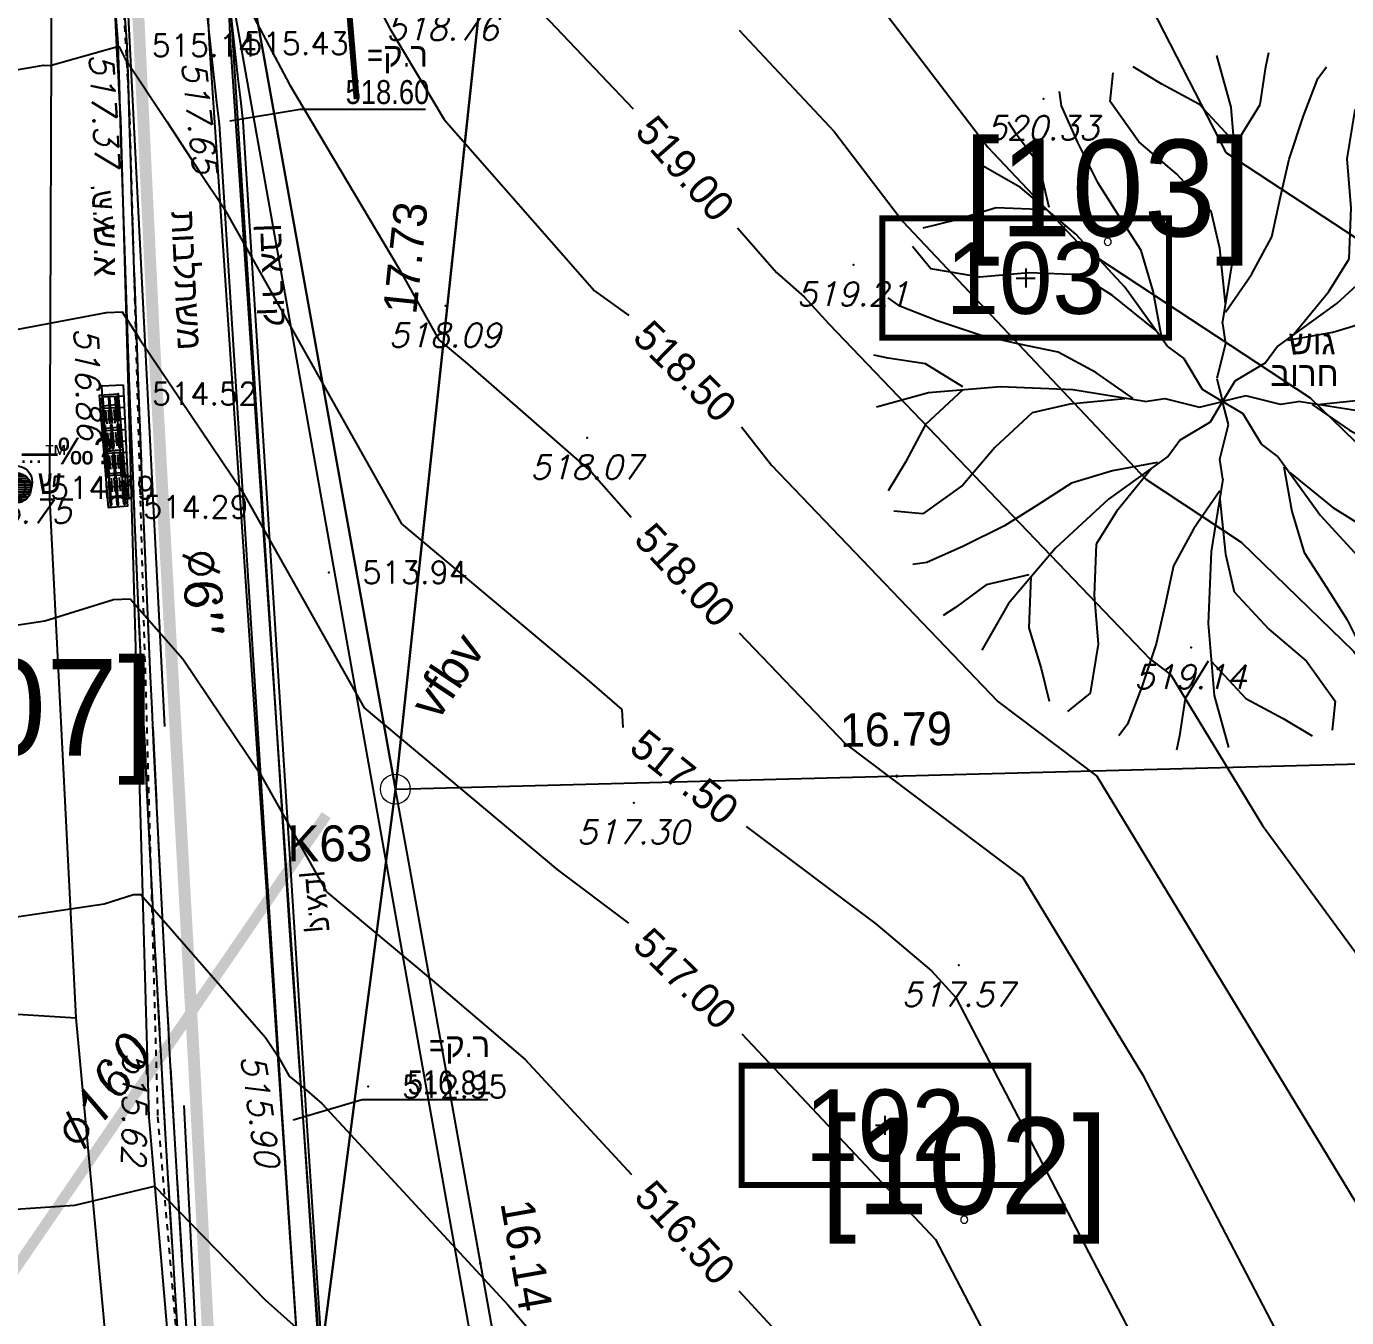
# Model space of a CAD drawing. Header units: metres. Extents: x 222509 to 223547, y 765290 to 766147.
# Drawn here: x 223034.97 to 223057.07, y 765871.28 to 765892.9 of the extents above; entities that cross this region are included whole.
import ezdxf
from ezdxf.enums import TextEntityAlignment as Align

# ---------------------------------------------------------------- set-up
doc = ezdxf.new("R2010")
doc.units = ezdxf.units.M
doc.linetypes.add('DASHED', pattern=[19.05, 12.7, -6.35])
doc.linetypes.add('DASHED2', pattern=[0.375, 0.25, -0.125])
for name, color, linetype in [('38', 8, 'Continuous'), ('42', 8, 'Continuous'), ('55', 8, 'Continuous'), ('A-S', 252, 'Continuous'), ('AS', 8, 'Continuous'), ('B65-BIOV', 8, 'Continuous'), ('biuv metuhnan 160', 240, 'Continuous'), ('Biuv-Metuhnan', 240, 'Continuous'), ('K', 8, 'Continuous'), ('K-RITSOF', 8, 'Continuous'), ('KER', 8, 'Continuous'), ('KOLTAN', 8, 'Continuous'), ('M2602', 8, 'Continuous'), ('M4902', 8, 'Continuous'), ('M4903', 8, 'Continuous'), ('maim metuhnan', 150, 'Continuous'), ('maim metuhnan 6', 150, 'Continuous'), ('Maim-Kayam-Betol', 140, 'reka-biyuv$0$Reka_new$0$X_LINE-DASH2'), ('pcell', 160, 'Continuous'), ('PNT', 8, 'Continuous'), ('PNT2510', 8, 'Continuous'), ('PNTELEV', 5, 'Continuous'), ('PNTELEV2510', 7, 'Continuous'), ('R-K', 8, 'Continuous'), ('R-K GOVA', 8, 'Continuous'), ('scellno', 160, 'Continuous'), ('Sewage-man-names', 240, 'Continuous'), ('SHOHA', 7, 'Continuous'), ('T', 8, 'Continuous'), ('Tcontours0', 250, 'Continuous'), ('Tcontours1', 250, 'Continuous'), ('Tcontours2', 250, 'DASHED'), ('TREE', 8, 'DASHED')]:
    doc.layers.add(name, color=color, linetype=linetype)
for name, color, linetype, lineweight in [('C1602_1', 6, 'Continuous', 13), ('C1603_1', 210, 'Continuous', 13), ('C1609_1', 210, 'Continuous', 13), ('C1611_1', 210, 'Continuous', 13), ('M2404', 8, 'DASHED', 25), ('M2605', 8, 'Continuous', 25)]:
    doc.layers.add(name, color=color, linetype=linetype, lineweight=lineweight)
doc.styles.add('CIVILCADMAIN', font='d2w.shx')
doc.styles.add('GLONASS', font='techno_n.shx', dxfattribs={"width": 0.86})
doc.styles.add('HANIT_TEXT', font='hebtxt')
doc.styles.add('HEBTXT', font='HEBTXT.SHX', dxfattribs={"width": 0.86})
doc.styles.add('ITALIC', font='italic')
doc.styles.add('PTXT', font='txt.shx')
doc.styles.add('reka-biyuv$0$Reka_new$0$STANDARD', font='HEB')
doc.styles.add('S_COMPLEX', font='complex')
doc.styles.add('style10', font='miryl')
doc.styles.add('TAZAR_HEBTXT', font='HEBTXT.SHX')
doc.styles.add('TECHN_MT', font='techn_mt.shx')
doc.linetypes.add('reka-biyuv$0$Reka_new$0$X_LINE-DASH2', pattern='A,0.5,-0.25,0.5,-0.0002,["X",reka-biyuv$0$Reka_new$0$STANDARD,S=0.3,R=0,X=0,Y=-0.14],-0.2', length=1.4502)

# ---------------------------------------------------------------- blocks, each defined once
blk = doc.blocks.new('G$CDE37A9AE')
at = {"layer": 'biuv metuhnan 160', "const_width": 0.18}
blk.add_lwpolyline([(223032.453, 765868.688), (223039.993, 765879.695)], dxfattribs=at)
at = {"layer": 'Biuv-Metuhnan', "style": 'style10'}
blk.add_text('vfbv', height=0.6, rotation=56.1994, dxfattribs=at).set_placement((223041.855, 765881.253))
at = {"layer": 'Sewage-man-names', "style": 'ITALIC'}
blk.add_text('%%C160', height=0.6, rotation=55.2428, dxfattribs=at).set_placement((223035.913, 765874.035))
blk = doc.blocks.new('G$C48AC2FB6')
at = {"layer": 'maim metuhnan 6', "const_width": 0.2}
blk.add_lwpolyline([(223107.196, 765888), (223096.208, 765896.583), (223080.56, 765908.85), (223069.236, 765917.36), (223066.562, 765918.83), (223059.41, 765921.844), (223056.783, 765922.524), (223052.812, 765922.249), (223048.694, 765921.03), (223044.594, 765919.895), (223041.798, 765917.978), (223039.578, 765915.186), (223038.278, 765911.762), (223037.454, 765908.296), (223036.758, 765902.715), (223036.613, 765897.912), (223037.108, 765887.655), (223037.793, 765875.296), (223038.311, 765865.259)], dxfattribs=at)
at = {"layer": 'Maim-Kayam-Betol'}
for points in [[(223036.457, 765869.228), (223035.807, 765876.297), (223035.367, 765884.988), (223035.406, 765895.476), (223035.571, 765900.656), (223037.487, 765921.492), (223043.759, 765930.338), (223044.785, 765938.714), (223059.31, 765934.095), (223095.418, 765900.104), (223130.63, 765871.619)], [(223029.291, 765874.581), (223029.649, 765876.687), (223035.807, 765876.297)]]:
    blk.add_lwpolyline(points, dxfattribs=at)
at = {"layer": 'maim metuhnan', "style": 'S_COMPLEX'}
blk.add_text('%%C6"', height=0.6, rotation=274, dxfattribs=at).set_placement((223037.583, 765884.138, -538.75))
blk = doc.blocks.new('SRVPNO9')
at = {"layer": 'PNTELEV2510', "style": 'PTXT', "oblique": 15}
blk.add_attdef('ELEV2', text='', height=1, dxfattribs=at).set_placement((-0.035, -1.723), align=Align.CENTER)
blk = doc.blocks.new('BRANCHZ', base_point=(0.5, 0.5))
for p, q in [((0.8758, 0.6211), (0.9341, 0.6629)), ((0.9341, 0.6629), (0.9759, 0.6586)), ((0.8297, 0.5667), (0.8758, 0.6211)), ((0.9591, 0.5878), (0.9842, 0.6293)), ((0.9298, 0.5334), (0.9591, 0.5878)), ((0.7756, 0.5166), (0.8297, 0.5667)), ((0.7213, 0.5041), (0.7756, 0.5166)), ((0.8758, 0.4833), (0.9298, 0.5334)), ((0.5334, 0.5083), (0.5, 0.5)), ((0.5835, 0.4958), (0.5335, 0.5083)), ((0.6126, 0.5001), (0.5835, 0.4958)), ((0.6126, 0.5001), (0.717, 0.4833)), ((0.6416, 0.496), (0.7213, 0.5041)), ((0.9258, 0.4876), (1.001, 0.5083)), ((0.6294, 0.4958), (0.6837, 0.4582)), ((0.717, 0.4833), (0.8214, 0.479)), ((0.8214, 0.479), (0.9258, 0.4876)), ((0.8758, 0.479), (0.9298, 0.4457)), ((0.6837, 0.4582), (0.7381, 0.4289)), ((0.9298, 0.4457), (0.9842, 0.4375)), ((0.7381, 0.4289), (0.7964, 0.4164)), ((0.9842, 0.4375), (1.005, 0.4332)), ((0.7964, 0.4164), (0.8507, 0.4039)), ((0.8507, 0.4039), (0.9133, 0.3831)), ((0.9133, 0.3831), (0.9674, 0.3623)), ((0.9674, 0.3623), (0.9842, 0.3498))]:
    blk.add_line(p, q)
blk = doc.blocks.new('tree')
at = {"layer": 'TREE', "xscale": 2.483712, "yscale": 2.483712, "zscale": 2.483712}
for rotation in [90, 135, 45, 180, 315, 225, 270]:
    blk.add_blockref('BRANCHZ', (0, 0), dxfattribs=dict(at, rotation=rotation))
blk.add_blockref('BRANCHZ', (0, 0), dxfattribs=at)
blk = doc.blocks.new('C1611', base_point=(0, 0, -9000))
at = {"color": 6, "linetype": 'Continuous'}
blk.add_circle((0, 0), 0.5, dxfattribs=at)
at = {"color": 6, "style": 'TAZAR_HEBTXT'}
for tag, p, p2 in [('POINT_NAME', (-14.8, 1.54), (14.8, 1.54)), ('MARK_DESC', (2.2, -0.6), (31.8, -0.6))]:
    blk.add_attdef(tag, text='', height=1.2, dxfattribs=at).set_placement(p, p2, align=Align.FIT)
at = {"color": 6, "style": 'TAZAR_HEBTXT', "flags": 1}
for tag, p, p2 in [('MARK', (-12.333, -2.5), (12.333, -2.5)), ('CLASS', (-12.333, -4), (12.333, -4)), ('SOURCE', (-12.333, -5.5), (12.333, -5.5)), ('TOPO', (-12.333, -7), (12.333, -7))]:
    blk.add_attdef(tag, text='', height=1, dxfattribs=at).set_placement(p, p2, align=Align.FIT)
for tag, p, p2 in [('HEIGHT', (-12.333, -8.5), (12.333, -8.5)), ('COMMENT', (-12.333, -10), (12.333, -10))]:
    blk.add_attdef(tag, text='', height=1, rotation=360, dxfattribs=at).set_placement(p, p2, align=Align.FIT)
blk = doc.blocks.new('C1609')
at = {"color": 2}
for start, end in [(90, 270), (270, 90)]:
    blk.add_arc((0, 0), 0.04, start, end, dxfattribs=at)
at = {"color": 2, "style": 'TAZAR_HEBTXT'}
for tag, p, p2 in [('CROSS', (-172.667, 1.26), (172.667, 1.26)), ('CALC_LENGTH', (-17.267, 1.26), (17.267, 1.26)), ('LEGAL_LENGTH', (-17.267, 1.26), (17.267, 1.26)), ('RADIUS', (-17.267, 1.26), (17.267, 1.26))]:
    blk.add_attdef(tag, text='', height=1.4, dxfattribs=at).set_placement(p, p2, align=Align.FIT)
at = {"color": 2, "style": 'TAZAR_HEBTXT', "flags": 1}
for tag, p, p2 in [('LINE_NAME', (-12.333, -4.5), (12.333, -4.5)), ('TOPO', (-12.333, -6), (12.333, -6)), ('COMMENT', (-12.333, -7.5), (12.333, -7.5))]:
    blk.add_attdef(tag, text='', height=1, dxfattribs=at).set_placement(p, p2, align=Align.FIT)
blk = doc.blocks.new('C1603')
at = {"color": 255}
for start, end in [(90, 270), (270, 90)]:
    blk.add_arc((0, 0), 0.1, start, end, dxfattribs=at)
at = {"color": 4, "style": 'TAZAR_HEBTXT'}
for tag, height, p, p2 in [('CROSS', 4, (-148, -0.5), (148, -0.5)), ('PARCEL_NAME', 2.7, (-33.3, 0.15), (33.3, 0.15))]:
    blk.add_attdef(tag, text='', height=height, dxfattribs=at).set_placement(p, p2, align=Align.FIT)
at = {"color": 4, "style": 'TAZAR_HEBTXT', "flags": 1}
for tag, p, p2 in [('GUSH', (-12.333, -1.5), (12.333, -1.5)), ('PARCEL_STATUS', (-12.333, -3), (12.333, -3)), ('PARCEL_SOURCE', (-12.333, -4.5), (12.333, -4.5)), ('LEGAL_AREA', (-12.333, -6), (12.333, -6)), ('CALC_AREA', (-12.333, -7.5), (12.333, -7.5))]:
    blk.add_attdef(tag, text='', height=1, dxfattribs=at).set_placement(p, p2, align=Align.FIT)
for tag, p, p2 in [('PARCEL_PREVIOUS', (-12.333, -9), (12.333, -9)), ('GUSH_PREVIOUS', (-12.333, -10.5), (12.333, -10.5)), ('TABA_PLAN', (-12.333, -12), (12.333, -12)), ('TABA_MIGRASH', (-12.333, -13.5), (12.333, -13.5)), ('TABA_YEUD', (-12.333, -15), (12.333, -15)), ('COMMENT', (-12.333, -16.5), (12.333, -16.5))]:
    blk.add_attdef(tag, text='', height=1, rotation=360, dxfattribs=at).set_placement(p, p2, align=Align.FIT)
blk = doc.blocks.new('G$CAC2BD834')
at = {"layer": '55'}
blk.add_lwpolyline([(223036.141, 765906.188), (223046.446, 765848.238)], dxfattribs=at)
blk.add_lwpolyline([(223036.141, 765906.188), (223046.446, 765848.238)], dxfattribs=at)
at = {"layer": 'AS'}
blk.add_lwpolyline([(223105.31, 765889.85), (223096.8, 765896.5), (223090.73, 765901.33), (223084.29, 765906.4), (223074.77, 765913.63), (223064.37, 765921.46), (223059.6, 765925.07, 0.064778), (223053.11, 765928.27), (223051.87, 765928.72, 0.086166), (223046.48, 765929.56, 0.160133), (223042.22, 765928.24), (223041.1, 765927.18, 0.109865), (223037.91, 765921.69), (223036.8, 765914.51, 0.035262), (223036.55, 765891.35), (223037.02, 765874.63), (223038.11, 765861.93), (223038.86, 765853.75)], format="xyb", dxfattribs=at)
at = {"layer": 'AS', "linetype": 'DASHED2', "ltscale": 0.3}
blk.add_lwpolyline([(223105.218, 765889.732), (223096.707, 765896.382), (223090.637, 765901.212), (223084.198, 765906.281), (223074.68, 765913.51), (223064.28, 765921.34), (223059.513, 765924.948, 0.06475), (223053.06, 765928.129), (223051.82, 765928.578, 0.086182), (223046.48, 765929.41, 0.159844), (223042.315, 765928.124), (223041.207, 765927.075, 0.109575), (223038.056, 765921.656), (223036.949, 765914.492, 0.035257), (223036.7, 765891.357), (223037.17, 765874.639), (223038.259, 765861.943), (223039.009, 765853.764)], format="xyb", dxfattribs=at)
at = {"layer": 'C1602_1'}
blk.add_lwpolyline([(223032.871, 765846.205, -0.028923), (223028.452, 765858.519), (223026.555, 765872.634), (223026.272, 765899.746, -0.121783), (223033.343, 765941.571), (223034.139, 765941.708), (223045.284, 765944.156), (223047.88, 765944.398), (223065.396, 765931.743), (223065.902, 765931.378), (223058.025, 765921.247, 0.53793), (223044.964, 765915.588), (223043.045, 765897.759), (223041.149, 765880.129), (223043.997, 765864.246), (223046.852, 765848.298)], format="xyb", dxfattribs=at)
for points in [[(223057.935, 765880.568), (223041.149, 765880.129), (223043.045, 765897.759), (223065.124, 765897.832), (223064.755, 765885.151)], [(223060.403, 765866.805), (223043.997, 765864.246), (223041.149, 765880.129), (223057.935, 765880.568)]]:
    blk.add_lwpolyline(points, close=True, dxfattribs=at)
at = {"layer": 'KER'}
for points in [[(223052.22, 765926.7, 0.064807), (223045.66, 765928.07, 0.135371), (223041.83, 765925.91, 0.143807), (223039.25, 765921.17), (223038.14, 765914.34, 0.058927), (223038.2, 765891.27), (223039.25, 765874.72), (223040.09, 765861.99), (223040.77, 765853.88)], [(223052.088, 765926.322, 0.064166), (223045.695, 765927.666, 0.133268), (223042.113, 765925.627, 0.1435), (223039.643, 765921.096), (223038.536, 765914.285, 0.058932), (223038.598, 765891.307), (223039.649, 765874.746), (223040.489, 765862.02), (223041.169, 765853.913)]]:
    blk.add_lwpolyline(points, format="xyb", dxfattribs=at)
at = {"layer": 'KOLTAN'}
for points in [[(223036.591, 765886.895), (223036.23, 765886.878)], [(223036.23, 765886.88), (223036.32, 765885)], [(223036.591, 765886.897), (223036.681, 765885.017)], [(223036.6, 765886.707), (223036.239, 765886.69)], [(223036.609, 765886.52), (223036.248, 765886.502)], [(223036.618, 765886.332), (223036.257, 765886.314)], [(223036.627, 765886.144), (223036.266, 765886.127)], [(223036.636, 765885.956), (223036.275, 765885.939)], [(223036.645, 765885.768), (223036.284, 765885.751)], [(223036.654, 765885.581), (223036.293, 765885.563)], [(223036.663, 765885.393), (223036.302, 765885.376)], [(223036.672, 765885.205), (223036.311, 765885.188)], [(223036.681, 765885.017), (223036.32, 765885)]]:
    blk.add_lwpolyline(points, dxfattribs=at)
at = {"layer": 'PNT2510'}
for p in [(223052, 765891.69, 520.33), (223036.55, 765891.35, 517.37), (223038.2, 765891.27, 517.65), (223048.82, 765888.91, 519.21), (223041.99, 765888.22, 518.09), (223036.23, 765886.88, 516.86), (223044.36, 765886.01, 518.07), (223054.47, 765882.5, 519.14), (223045.14, 765879.9, 517.3), (223050.58, 765877.18, 517.57), (223039.25, 765874.72, 515.9), (223037.02, 765874.63, 515.62)]:
    blk.add_point(p, dxfattribs=at)
at = {"layer": 'R-K GOVA'}
for points in [[(223038.38, 765891.32), (223039.554, 765891.516), (223041.656, 765891.516)], [(223039.44, 765874.59), (223040.594, 765874.933), (223042.695, 765874.933)]]:
    blk.add_lwpolyline(points, dxfattribs=at)
at = {"layer": 'SHOHA'}
blk.add_circle((223034.8, 765885.27, 514.41), 0.272, dxfattribs=at)
at = {"layer": 'Tcontours0', "elevation": 520}
blk.add_lwpolyline([(223046.751, 765900.808), (223047.886, 765895.046), (223047.933, 765894.995), (223051.069, 765890.878), (223052.675, 765889.176), (223056.464, 765886.683), (223059.444, 765883.791), (223060.235, 765883.01), (223061.028, 765882.824), (223069.192, 765877.531), (223073.377, 765874.874)], dxfattribs=at)
at = {"layer": 'Tcontours1'}
for points, elevation in [([(223030.796, 765906.05), (223036.43, 765906.608), (223036.715, 765905.846), (223037.529, 765903.876), (223037.698, 765903.316), (223038.09, 765903.06), (223042.85, 765894.789), (223043.082, 765893.68), (223045.128, 765891.519)], 519), ([(223030.995, 765895.6), (223036.413, 765897.148), (223036.929, 765896.148), (223038.001, 765894.534), (223039.375, 765891.927), (223041.202, 765888.857), (223041.877, 765887.655), (223042.359, 765887.251), (223044.43, 765885.437), (223045.096, 765884.684)], 518), ([(223030.248, 765886.964), (223036.314, 765888.11), (223036.575, 765888.12), (223036.865, 765887.672), (223038.587, 765885.119), (223040.625, 765881.49), (223043.863, 765878.777), (223045.054, 765877.884)], 517), ([(223030.028, 765877.28), (223036.274, 765878.209), (223036.768, 765878.362), (223036.888, 765878.367), (223038.975, 765875.97), (223039.189, 765875.652), (223039.373, 765875.325), (223039.665, 765875.081), (223039.922, 765874.862), (223043.038, 765871.487), (223045.148, 765869.033)], 516), ([(223046.876, 765889.527), (223047.53, 765888.781), (223047.991, 765888.374), (223048.41, 765887.914), (223053.778, 765882.309), (223054.131, 765882.043), (223055.665, 765879.518), (223058.848, 765875.184), (223062.247, 765872.686), (223063.497, 765873.065), (223066.645, 765871.024), (223067.949, 765870.195)], 519), ([(223046.906, 765882.749), (223048.685, 765880.889), (223051.652, 765878.652), (223053.657, 765875.352), (223056.089, 765870.681), (223057.806, 765868.835), (223059.251, 765867.778), (223060.374, 765867.51), (223065.273, 765867.651), (223065.29, 765867.518)], 518), ([(223046.949, 765876.031), (223050.189, 765872.589), (223052.55, 765868.055), (223053.909, 765866.594), (223056.66, 765866.682), (223058.704, 765866.696), (223064.875, 765866.873), (223064.925, 765866.476)], 517)]:
    blk.add_lwpolyline(points, dxfattribs=dict(at, elevation=elevation))
at = {"layer": 'Tcontours2'}
for points, elevation in [([(223032.582, 765900.66), (223036.307, 765901.724), (223037.231, 765899.936), (223037.723, 765899.194), (223041.059, 765892.864), (223041.965, 765891.34), (223044.481, 765888.473), (223045.057, 765888.058)], 518.5), ([(223034.512, 765892.122), (223035.258, 765892.251), (223035.373, 765892.245), (223036.519, 765892.572), (223036.628, 765892.36), (223037.325, 765891.311), (223037.889, 765890.441), (223038.286, 765889.852), (223041.251, 765884.573), (223044.357, 765881.971), (223044.94, 765881.46), (223044.958, 765881.162)], 517.5), ([(223033.23, 765882.644), (223035.284, 765882.949), (223036.434, 765883.305), (223036.713, 765883.318), (223037.59, 765882.31), (223038.888, 765880.385), (223039.999, 765878.408), (223041.764, 765876.929), (223043.323, 765875.603), (223045.101, 765873.677)], 516.5), ([(223029.39, 765872.747), (223035.786, 765873.161), (223037.12, 765873.483), (223038.97, 765871.58), (223039.488, 765871.113)], 515.5), ([(223047.288, 765906.798), (223047.27, 765906.802), (223047.966, 765905.853), (223050.182, 765904.327), (223049.5, 765902.804), (223052.755, 765896.329), (223053.101, 765895.217), (223053.322, 765894.163), (223055.049, 765890.792), (223057.62, 765889.101), (223058.372, 765888.37), (223061.731, 765885.053), (223065.101, 765884.263), (223070.465, 765880.785), (223076.09, 765877.213)], 520.5), ([(223046.906, 765892.839), (223048.493, 765891.14), (223049.642, 765889.632), (223053.71, 765885.317), (223055.309, 765884.266), (223057.191, 765882.439), (223059.395, 765879.438), (223060.785, 765878.416), (223061.297, 765878.571), (223067.918, 765874.278), (223070.663, 765872.535)], 519.5), ([(223046.945, 765886.198), (223047.446, 765885.552), (223051.232, 765881.599), (223052.892, 765880.348), (223057.212, 765873.236), (223057.859, 765871.995), (223058.315, 765871.504), (223062.104, 765868.732), (223065.051, 765868.027), (223065.472, 765868.039)], 518.5), ([(223047.024, 765879.503), (223049.193, 765877.876), (223050.123, 765877.085), (223050.533, 765876.641), (223054.32, 765869.368), (223056.498, 765867.025), (223057.262, 765867.05), (223057.829, 765867.054), (223065.074, 765867.262), (223065.108, 765866.997)], 517.5), ([(223046.898, 765871.73), (223049.845, 765868.538), (223050.781, 765866.742), (223051.319, 765866.163), (223056.058, 765866.314), (223059.579, 765866.338), (223064.677, 765866.485), (223064.743, 765865.955)], 516.5)]:
    blk.add_lwpolyline(points, dxfattribs=dict(at, elevation=elevation))
at = {"layer": 'C1603_1'}
ref = blk.add_blockref('C1603', (223053.074, 765889.295), dxfattribs=dict(at, xscale=0.6, yscale=0.6, zscale=0.6))
ref.add_attrib('PARCEL_NAME', '[103]', dxfattribs={"layer": '0', "height": 1.62, "rotation": 0, "style": 'TAZAR_HEBTXT'}).set_placement((223053.074, 765889.385), align=Align.CENTER)
ref = blk.add_blockref('C1603', (223034.699, 765880.6), dxfattribs=dict(at, xscale=0.6, yscale=0.6, zscale=0.6))
ref.add_attrib('PARCEL_NAME', '[707]', dxfattribs={"layer": '0', "height": 1.62, "rotation": 0, "style": 'TAZAR_HEBTXT'}).set_placement((223034.699, 765880.69), align=Align.CENTER)
ref = blk.add_blockref('C1603', (223050.673, 765872.919), dxfattribs=dict(at, xscale=0.6, yscale=0.6, zscale=0.6))
ref.add_attrib('PARCEL_NAME', '[102]', dxfattribs={"layer": '0', "height": 1.62, "rotation": 0, "style": 'TAZAR_HEBTXT'}).set_placement((223050.673, 765873.009), align=Align.CENTER)
at = {"layer": 'C1609_1'}
ref = blk.add_blockref('C1609', (223042.097, 765888.944), dxfattribs=dict(at, xscale=0.4, yscale=0.4, zscale=0.4, rotation=83.86666666666667))
ref.add_attrib('CALC_LENGTH', '17.73', dxfattribs={"layer": '0', "height": 0.56, "rotation": 84, "style": 'TAZAR_HEBTXT'}).set_placement((223041.596, 765888.997), align=Align.CENTER)
ref = blk.add_blockref('C1609', (223049.542, 765880.348), dxfattribs=dict(at, xscale=0.4, yscale=0.4, zscale=0.4, rotation=1.499999999999996))
ref.add_attrib('CALC_LENGTH', '16.79', dxfattribs={"layer": '0', "height": 0.56, "rotation": 1, "style": 'TAZAR_HEBTXT'}).set_placement((223049.533, 765880.852), align=Align.CENTER)
ref = blk.add_blockref('C1609', (223042.573, 765872.187), dxfattribs=dict(at, xscale=0.4, yscale=0.4, zscale=0.4, rotation=280.1666666666666))
ref.add_attrib('CALC_LENGTH', '16.14', dxfattribs={"layer": '0', "height": 0.56, "rotation": 280, "style": 'TAZAR_HEBTXT'}).set_placement((223043.069, 765872.275), align=Align.CENTER)
at = {"layer": 'C1611_1'}
ref = blk.add_blockref('C1611', (223041.149, 765880.129), dxfattribs=dict(at, xscale=0.5, yscale=0.5, zscale=0.5))
ref.add_attrib('POINT_NAME', 'K63', dxfattribs={"layer": '0', "height": 0.6, "rotation": 0, "style": 'TAZAR_HEBTXT'}).set_placement((223040.055, 765878.921), align=Align.CENTER)
at = {"layer": 'PNT2510'}
ref = blk.add_blockref('SRVPNO9', (223041.95, 765893.36, 518.76), dxfattribs=dict(at, xscale=0.4, yscale=0.4, zscale=0.4))
ref.add_attrib('ELEV2', '518.76', dxfattribs={"layer": 'PNTELEV2510', "height": 0.4, "style": 'PTXT', "oblique": 15}).set_placement((223041.936, 765892.671, 518.76), align=Align.CENTER)
ref = blk.add_blockref('SRVPNO9', (223036.55, 765891.35, 517.37), dxfattribs=dict(at, xscale=0.4, yscale=0.4, zscale=0.4))
ref.add_attrib('ELEV2', '517.37', dxfattribs={"layer": 'PNTELEV2510', "height": 0.4, "rotation": 273.3946, "style": 'PTXT', "oblique": 15}).set_placement((223036.077, 765891.493, 517.37), align=Align.CENTER)
ref = blk.add_blockref('SRVPNO9', (223038.2, 765891.27, 517.65), dxfattribs=dict(at, xscale=0.4, yscale=0.4, zscale=0.4))
ref.add_attrib('ELEV2', '517.65', dxfattribs={"layer": 'PNTELEV2510', "height": 0.4, "rotation": 276.1379, "style": 'PTXT', "oblique": 15}).set_placement((223037.67, 765891.358, 517.65), align=Align.CENTER)
ref = blk.add_blockref('SRVPNO9', (223052, 765891.69, 520.33), dxfattribs=dict(at, xscale=0.4, yscale=0.4, zscale=0.4))
ref.add_attrib('ELEV2', '520.33', dxfattribs={"layer": 'PNTELEV2510', "height": 0.4, "style": 'PTXT', "oblique": 15}).set_placement((223051.986, 765891.001, 520.33), align=Align.CENTER)
ref = blk.add_blockref('SRVPNO9', (223048.82, 765888.91, 519.21), dxfattribs=dict(at, xscale=0.4, yscale=0.4, zscale=0.4))
ref.add_attrib('ELEV2', '519.21', dxfattribs={"layer": 'PNTELEV2510', "height": 0.4, "style": 'PTXT', "oblique": 15}).set_placement((223048.806, 765888.221, 519.21), align=Align.CENTER)
ref = blk.add_blockref('SRVPNO9', (223041.99, 765888.22, 518.09), dxfattribs=dict(at, xscale=0.4, yscale=0.4, zscale=0.4))
ref.add_attrib('ELEV2', '518.09', dxfattribs={"layer": 'PNTELEV2510', "height": 0.4, "style": 'PTXT', "oblique": 15}).set_placement((223041.976, 765887.531, 518.09), align=Align.CENTER)
ref = blk.add_blockref('SRVPNO9', (223036.23, 765886.88, 516.86), dxfattribs=dict(at, xscale=0.4, yscale=0.4, zscale=0.4))
ref.add_attrib('ELEV2', '516.86', dxfattribs={"layer": 'PNTELEV2510', "height": 0.4, "rotation": 271.95, "style": 'PTXT', "oblique": 15}).set_placement((223035.802, 765886.91, 516.86), align=Align.CENTER)
ref = blk.add_blockref('SRVPNO9', (223044.36, 765886.01, 518.07), dxfattribs=dict(at, xscale=0.4, yscale=0.4, zscale=0.4))
ref.add_attrib('ELEV2', '518.07', dxfattribs={"layer": 'PNTELEV2510', "height": 0.4, "style": 'PTXT', "oblique": 15}).set_placement((223044.346, 765885.321, 518.07), align=Align.CENTER)
ref = blk.add_blockref('SRVPNO9', (223034.8, 765885.27, 516.75), dxfattribs=dict(at, xscale=0.4, yscale=0.4, zscale=0.4))
ref.add_attrib('ELEV2', '516.75', dxfattribs={"layer": 'PNTELEV2510', "height": 0.4, "style": 'PTXT', "oblique": 15}).set_placement((223034.786, 765884.581, 516.75), align=Align.CENTER)
ref = blk.add_blockref('SRVPNO9', (223054.47, 765882.5, 519.14), dxfattribs=dict(at, xscale=0.4, yscale=0.4, zscale=0.4))
ref.add_attrib('ELEV2', '519.14', dxfattribs={"layer": 'PNTELEV2510', "height": 0.4, "style": 'PTXT', "oblique": 15}).set_placement((223054.456, 765881.811, 519.14), align=Align.CENTER)
ref = blk.add_blockref('SRVPNO9', (223045.14, 765879.9, 517.3), dxfattribs=dict(at, xscale=0.4, yscale=0.4, zscale=0.4))
ref.add_attrib('ELEV2', '517.30', dxfattribs={"layer": 'PNTELEV2510', "height": 0.4, "style": 'PTXT', "oblique": 15}).set_placement((223045.126, 765879.211, 517.3), align=Align.CENTER)
ref = blk.add_blockref('SRVPNO9', (223050.58, 765877.18, 517.57), dxfattribs=dict(at, xscale=0.4, yscale=0.4, zscale=0.4))
ref.add_attrib('ELEV2', '517.57', dxfattribs={"layer": 'PNTELEV2510', "height": 0.4, "style": 'PTXT', "oblique": 15}).set_placement((223050.566, 765876.491, 517.57), align=Align.CENTER)
ref = blk.add_blockref('SRVPNO9', (223037.02, 765874.63, 515.62), dxfattribs=dict(at, xscale=0.4, yscale=0.4, zscale=0.4))
ref.add_attrib('ELEV2', '515.62', dxfattribs={"layer": 'PNTELEV2510', "height": 0.4, "rotation": 269.3932, "style": 'PTXT', "oblique": 15}).set_placement((223036.582, 765874.781, 515.62), align=Align.CENTER)
ref = blk.add_blockref('SRVPNO9', (223039.25, 765874.72, 515.9), dxfattribs=dict(at, xscale=0.4, yscale=0.4, zscale=0.4))
ref.add_attrib('ELEV2', '515.90', dxfattribs={"layer": 'PNTELEV2510', "height": 0.4, "rotation": 277.8432, "style": 'PTXT', "oblique": 15}).set_placement((223038.69, 765874.719, 515.9), align=Align.CENTER)
at = {"layer": 'TREE', "xscale": 4.657189775238043, "yscale": 4.657189775238043, "zscale": 4.657189775238043}
blk.add_blockref('tree', (223054.998, 765886.621), dxfattribs=at)
at = {"layer": 'AS', "style": 'TECHN_MT', "width": 1.00001}
blk.add_text('ש.א', height=0.4, rotation=270.3942, dxfattribs=at).set_placement((223036.109, 765888.708), align=Align.RIGHT)
at = {"layer": 'K-RITSOF', "style": 'TECHN_MT', "width": 1.00001}
blk.add_text('תובלתשמ', height=0.4, rotation=272.86, dxfattribs=at).set_placement((223037.512, 765887.469), align=Align.RIGHT)
at = {"layer": 'KER', "style": 'TECHN_MT', "width": 1.00001}
blk.add_text('ןבא ריק', height=0.4, rotation=272.178, dxfattribs=at).set_placement((223038.951, 765887.866), align=Align.RIGHT)
at = {"layer": 'R-K', "style": 'TECHN_MT', "width": 1.00001}
for p in [(223041.698, 765892.225, -332.58), (223042.737, 765875.642, -332.58)]:
    blk.add_text('=ק.ר', height=0.4, dxfattribs=at).set_placement(p, align=Align.RIGHT)
at = {"layer": 'R-K GOVA', "style": 'TECHN_MT', "width": 1.00001}
for s, p in [('518.60', (223041.718, 765891.602, -332.58)), ('516.81', (223042.757, 765875.018, -332.58))]:
    blk.add_text(s, height=0.4, dxfattribs=at).set_placement(p, align=Align.RIGHT)
at = {"layer": 'SHOHA', "style": 'TECHN_MT', "width": 1.00001}
blk.add_text('ש', height=0.4, dxfattribs=at).set_placement((223035.57, 765885.071, 514.41), align=Align.RIGHT)
at = {"layer": 'Tcontours1', "style": 'CIVILCADMAIN'}
for s, rotation, p in [('519.00', 311.2588, (223046.002, 765890.523, 519)), ('518.00', 313.0915, (223046.001, 765883.716, 518)), ('517.00', 315.6312, (223046.001, 765876.958, 517))]:
    blk.add_text(s, height=0.5, rotation=rotation, dxfattribs=at).set_placement(p, align=Align.MIDDLE_CENTER)
at = {"layer": 'Tcontours2', "style": 'CIVILCADMAIN'}
for s, rotation, p in [('518.50', 315.4283, (223046.001, 765887.128, 518.5)), ('517.50', 321.2405, (223045.991, 765880.333, 517.5)), ('516.50', 312.7159, (223046, 765872.703, 516.5))]:
    blk.add_text(s, height=0.5, rotation=rotation, dxfattribs=at).set_placement(p, align=Align.MIDDLE_CENTER)
at = {"layer": 'TREE', "style": 'TECHN_MT', "width": 1.00001}
for s, p in [('שוג', (223056.888, 765887.409)), ('בורח', (223056.939, 765886.882))]:
    blk.add_text(s, height=0.4, dxfattribs=at).set_placement(p, align=Align.RIGHT)
blk = doc.blocks.new('G$C122A9018')
at = {"layer": 'R-K GOVA', "const_width": 0.1}
blk.add_lwpolyline([(223025.16487, 765889.87047), (223024.97386, 765896.22704), (223023.3784, 765893.93227), (223041.95183, 765895.44662), (223039.9905, 765897.72498), (223040.50079, 765891.68472)], dxfattribs=at)
blk = doc.blocks.new('SRVPNO1')
at = {"layer": 'PNTELEV', "color": 8, "style": 'PTXT'}
blk.add_attdef('ELEV2', (1.5, -0.5), '', height=1, dxfattribs=at)
blk = doc.blocks.new('B2')
at = {"layer": '42', "color": 0}
blk.add_line((0.902, 0.303), (0.902, 0), dxfattribs=at)
blk.add_lwpolyline([(0, 0.303), (1.805, 0.303), (1.805, 0), (0, 0)], close=True, dxfattribs=at)
for points in [[(0.422, 0.273, -1), (0.422, 0.248), (0.062, 0.248, -1), (0.062, 0.273)], [(0.857, 0.273, -1), (0.857, 0.248), (0.497, 0.248, -1), (0.497, 0.273)], [(1.325, 0.273, -1), (1.325, 0.248), (0.965, 0.248, -1), (0.965, 0.273)], [(1.76, 0.273, -1), (1.76, 0.248), (1.4, 0.248, -1), (1.4, 0.273)], [(0.422, 0.139, 1), (0.422, 0.164), (0.062, 0.164, 1), (0.062, 0.139)], [(0.857, 0.139, 1), (0.857, 0.164), (0.497, 0.164, 1), (0.497, 0.139)], [(0.857, 0.03, 1), (0.857, 0.055), (0.497, 0.055, 1), (0.497, 0.03)], [(1.325, 0.139, 1), (1.325, 0.164), (0.965, 0.164, 1), (0.965, 0.139)], [(1.76, 0.139, 1), (1.76, 0.164), (1.4, 0.164, 1), (1.4, 0.139)], [(1.76, 0.03, 1), (1.76, 0.055), (1.4, 0.055, 1), (1.4, 0.03)]]:
    blk.add_lwpolyline(points, format="xyb", close=True, dxfattribs=at)
for points in [[(0.062, 0.03), (0.422, 0.03, 1), (0.422, 0.055), (0.062, 0.055, 1), (0.062, 0.03, -1), (0.062, 0.055)], [(0.965, 0.03), (1.325, 0.03, 1), (1.325, 0.055), (0.965, 0.055, 1), (0.965, 0.03, -1), (0.965, 0.055)]]:
    blk.add_lwpolyline(points, format="xyb", dxfattribs=at)
blk = doc.blocks.new('B38')
at = {"layer": '38', "color": 0}
for p, q in [((-0.083, 0.236), (0.083, 0.236)), ((-0.25, 0.011), (0.25, 0.011)), ((-0.245, 0.048), (0.245, 0.048)), ((-0.235, 0.086), (0.235, 0.086)), ((-0.217, 0.123), (0.217, 0.123)), ((-0.191, 0.161), (0.191, 0.161)), ((-0.152, 0.198), (0.152, 0.198)), ((-0.25, -0.029), (0.25, -0.029)), ((-0.24, -0.069), (0.24, -0.069)), ((-0.225, -0.109), (0.225, -0.109)), ((-0.201, -0.149), (0.201, -0.149)), ((-0.163, -0.189), (0.163, -0.189)), ((-0.1, -0.229), (0.1, -0.229))]:
    blk.add_line(p, q, dxfattribs=at)
blk.add_circle((0, 0), 0.25, dxfattribs=at)
at = {"layer": '38', "color": 0, "style": 'HEBTXT'}
blk.add_text('†…—‰\x90', height=0.45, dxfattribs=at).set_placement((-0.845, 0.391))
blk = doc.blocks.new('G$C9B10AD15')
at = {"layer": 'A-S'}
for points in [[(223052.807, 765928.376, 0.236379), (223042.866, 765928.696, 0.186611), (223037.542, 765920.474, 0.059418), (223036.506, 765892.582, 0.017566), (223039.155, 765850.757), (223039.512, 765849.824), (223039.711, 765847.883), (223039.56, 765846.848), (223040.725, 765835.179, 0.072394), (223042.139, 765831.179, 0.112445), (223048.001, 765824.293, 0.053398), (223048.659, 765823.877), (223062.411, 765817.376), (223071.421, 765813.094), (223089.553, 765804.567), (223103.156, 765798.143), (223115.834, 765792.204), (223123.059, 765788.772, -0.127843), (223133.6, 765777.617, -0.096184), (223136.058, 765764.253), (223138.159, 765764.394)], [(223052.736, 765928.244, 0.236026), (223042.942, 765928.566, 0.186256), (223037.69, 765920.447, 0.059419), (223036.656, 765892.59, 0.017559), (223039.302, 765850.792), (223039.659, 765849.859), (223039.862, 765847.88), (223039.711, 765846.845), (223040.874, 765835.201, 0.072274), (223042.272, 765831.249, 0.112475), (223048.093, 765824.412, 0.05347), (223048.724, 765824.012), (223062.475, 765817.512), (223071.485, 765813.23), (223089.617, 765804.703), (223103.22, 765798.279), (223115.898, 765792.34), (223123.131, 765788.904, -0.127996), (223133.736, 765777.681, -0.095111), (223136.209, 765764.413), (223138.149, 765764.544)]]:
    blk.add_lwpolyline(points, format="xyb", dxfattribs=at)
at = {"layer": 'K'}
for points in [[(223043.015, 765832.737), (223042.257, 765835.226), (223041.109, 765849.109), (223040.043, 765862.966), (223038.041, 765892.616), (223037.437, 765906.61, -0.127082), (223040.718, 765924.44, -0.259983), (223046.572, 765928.027, -0.135558), (223052.101, 765926.739)], [(223043.35, 765832.839), (223042.603, 765835.292), (223041.458, 765849.137), (223040.392, 765862.991), (223038.39, 765892.635), (223037.786, 765906.63, -0.127019), (223041.03, 765924.28, -0.259448), (223046.586, 765927.677, -0.135558), (223051.934, 765926.432, -0.135558)]]:
    blk.add_lwpolyline(points, format="xyb", dxfattribs=at)
at = {"layer": 'PNT', "color": 252}
for p in [(223036.506, 765892.582, 515.138), (223038.041, 765892.616, 515.429), (223036.511, 765886.751, 514.523), (223036.364, 765884.853, 514.294), (223040.035, 765883.759, 513.937), (223040.696, 765875.147, 512.95)]:
    blk.add_point(p, dxfattribs=at)
at = {"layer": 'B65-BIOV', "xscale": 1.047655816447391, "yscale": 1.047655816447391, "zscale": 1.047655816447391, "rotation": 274.6382768844761}
blk.add_blockref('B2', (223036.195, 765886.725, 514.523), dxfattribs=at)
at = {"layer": 'B65-BIOV'}
blk.add_blockref('B38', (223034.805, 765885.175, 514.391), dxfattribs=at)
at = {"layer": 'PNT', "color": 252}
ref = blk.add_blockref('SRVPNO1', (223036.506, 765892.582, 515.138), dxfattribs=dict(at, xscale=0.375, yscale=0.375, zscale=0.375))
ref.add_attrib('ELEV2', '515.14', (223037.068, 765892.395, 515.138), dxfattribs={"layer": 'PNTELEV', "color": 8, "height": 0.375, "style": 'PTXT'})
ref = blk.add_blockref('SRVPNO1', (223038.041, 765892.616, 515.429), dxfattribs=dict(at, xscale=0.375, yscale=0.375, zscale=0.375))
ref.add_attrib('ELEV2', '515.43', (223038.603, 765892.429, 515.429), dxfattribs={"layer": 'PNTELEV', "color": 8, "height": 0.375, "style": 'PTXT'})
ref = blk.add_blockref('SRVPNO1', (223036.511, 765886.751, 514.523), dxfattribs=dict(at, xscale=0.375, yscale=0.375, zscale=0.375))
ref.add_attrib('ELEV2', '514.52', (223037.073, 765886.564, 514.523), dxfattribs={"layer": 'PNTELEV', "color": 8, "height": 0.375, "style": 'PTXT'})
ref = blk.add_blockref('SRVPNO1', (223034.805, 765885.175, 514.391), dxfattribs=dict(at, xscale=0.375, yscale=0.375, zscale=0.375))
ref.add_attrib('ELEV2', '514.39', (223035.367, 765884.988, 514.391), dxfattribs={"layer": 'PNTELEV', "color": 8, "height": 0.375, "style": 'PTXT'})
ref = blk.add_blockref('SRVPNO1', (223036.364, 765884.853, 514.294), dxfattribs=dict(at, xscale=0.375, yscale=0.375, zscale=0.375))
ref.add_attrib('ELEV2', '514.29', (223036.927, 765884.666, 514.294), dxfattribs={"layer": 'PNTELEV', "color": 8, "height": 0.375, "style": 'PTXT'})
ref = blk.add_blockref('SRVPNO1', (223040.035, 765883.759, 513.937), dxfattribs=dict(at, xscale=0.375, yscale=0.375, zscale=0.375))
ref.add_attrib('ELEV2', '513.94', (223040.598, 765883.571, 513.937), dxfattribs={"layer": 'PNTELEV', "color": 8, "height": 0.375, "style": 'PTXT'})
ref = blk.add_blockref('SRVPNO1', (223040.696, 765875.147, 512.95), dxfattribs=dict(at, xscale=0.375, yscale=0.375, zscale=0.375))
ref.add_attrib('ELEV2', '512.95', (223041.258, 765874.959, 512.95), dxfattribs={"layer": 'PNTELEV', "color": 8, "height": 0.375, "style": 'PTXT'})
at = {"layer": 'T', "style": 'GLONASS', "text_generation_flag": 2, "width": 0.86}
for s, p in [('א.ש.', (223036.119, 765889.431)), ('ק.אבן', (223039.724, 765877.716))]:
    blk.add_text(s, height=0.375, rotation=275.0423, dxfattribs=at).set_placement(p)
blk = doc.blocks.new('Cellno')
at = {"color": 2}
for points in [[(-0.4, 0), (0.4, 0)], [(0, 0.4), (0, -0.4)]]:
    blk.add_lwpolyline(points, dxfattribs=at)
at = {"layer": 'scellno', "const_width": 0.25}
blk.add_lwpolyline([(6, 2.5), (-6, 2.5), (-6, -2.5), (6, -2.5)], close=True, dxfattribs=at)
at = {"layer": 'scellno', "style": 'HEBTXT'}
blk.add_attdef('CELLNO', text='', height=3, dxfattribs=at).set_placement((0, 0), align=Align.MIDDLE)
at = {"layer": 'scellno', "style": 'HEBTXT', "flags": 1}
for tag, p in [('CODE', (-0.287, -6)), ('AREA', (0.213, -8.967))]:
    blk.add_attdef(tag, text='', height=2.5, dxfattribs=at).set_placement(p, align=Align.CENTER)
blk = doc.blocks.new('G$C915B2375')
at = {"layer": 'pcell'}
blk.add_lwpolyline([(223048.479, 765943.965), (223045.932, 765943.736), (223034.584, 765941.784), (223041.636, 765939.268), (223044.542, 765937.268), (223036.448, 765906.33), (223041.149, 765880.129), (223042.873, 765896.159), (223042.898, 765896.39), (223044.695, 765913.087), (223044.964, 765915.588, -0.538279), (223058.025, 765921.247), (223059.649, 765923.336), (223065.902, 765931.378), (223065.396, 765931.743)], format="xyb", close=True, dxfattribs=at)
blk.add_lwpolyline([(223039.959, 765871.033), (223041.149, 765880.128), (223041.149, 765880.129), (223036.448, 765906.33), (223043.821, 765934.513), (223043.821, 765934.868), (223043.914, 765934.868), (223044.542, 765937.268), (223041.636, 765939.268), (223034.584, 765941.784)], dxfattribs=at)
for points in [[(223065.124, 765897.832), (223043.045, 765897.759), (223041.149, 765880.129), (223057.935, 765880.568), (223064.755, 765885.151)], [(223057.935, 765880.568), (223060.403, 765866.805), (223043.998, 765864.245), (223041.387, 765878.838), (223041.149, 765880.129)], [(223041.387, 765878.838), (223041.149, 765880.129), (223039.959, 765871.033), (223039.989, 765870.658), (223040.238, 765868.171), (223040.566, 765865.693), (223040.974, 765863.227), (223041.46, 765860.775), (223042.024, 765858.34), (223042.666, 765855.925), (223043.385, 765853.531), (223044.18, 765851.161), (223045.05, 765848.818), (223045.996, 765846.504), (223047.014, 765844.222), (223047.914, 765842.368), (223045.164, 765857.727), (223043.997, 765864.246)]]:
    blk.add_lwpolyline(points, close=True, dxfattribs=at)
at = {"layer": 'scellno', "xscale": 0.4, "yscale": 0.4, "zscale": 0.4}
for p, values in [((223051.701, 765888.688), {'CELLNO': '103'}), ((223049.344, 765874.5), {'CELLNO': '102'})]:
    blk.add_blockref('Cellno', p, dxfattribs=at).add_auto_attribs(values)
blk = doc.blocks.new('M4902_S')
for radius in [0.5, 0.05]:
    blk.add_circle((0, 0), radius)
at = {"style": 'HANIT_TEXT'}
blk.add_attdef('NAME', text='', height=1, dxfattribs=at).set_placement((0, -1), align=Align.TOP_CENTER)
blk.add_attdef('DESC', text='', height=1, dxfattribs=at).set_placement((-1, -2.5), align=Align.TOP_RIGHT)
blk.add_attdef('MARK', text='', height=1, dxfattribs=at).set_placement((0, -2.5), align=Align.TOP_LEFT)
at = {"style": 'HANIT_TEXT', "flags": 1}
blk.add_attdef('OWNER', text='', height=1, dxfattribs=at).set_placement((0, -4), align=Align.TOP_CENTER)
blk = doc.blocks.new('M4903_S')
for p, q in [((-0.1, 0.293), (-0.4, 0.293)), ((0, 0.5), (0, -0.5)), ((0.4, 0.293), (0.1, 0.293)), ((-0.1, 0.093), (-0.4, 0.093)), ((0.4, 0.093), (0.1, 0.093)), ((-0.1, -0.107), (-0.4, -0.107)), ((0.4, -0.107), (0.1, -0.107)), ((-0.1, -0.307), (-0.4, -0.307)), ((0.4, -0.307), (0.1, -0.307))]:
    blk.add_line(p, q)
blk.add_lwpolyline([(-0.5, -0.5), (0.5, -0.5), (0.5, 0.5), (-0.5, 0.5)], close=True)
blk.add_lwpolyline([(-0.5, 0.5), (-0.5, 0), (-0.5, -0.5)])
at = {"style": 'HANIT_TEXT'}
blk.add_attdef('NAME', text='', height=1, dxfattribs=at).set_placement((0, -1), align=Align.TOP_CENTER)
blk.add_attdef('DESC', text='', height=1, dxfattribs=at).set_placement((-1, -2.5), align=Align.TOP_RIGHT)
blk.add_attdef('MARK', text='', height=1, dxfattribs=at).set_placement((0, -2.5), align=Align.TOP_LEFT)
at = {"style": 'HANIT_TEXT', "flags": 1}
blk.add_attdef('OWNER', text='', height=1, dxfattribs=at).set_placement((0, -4), align=Align.TOP_CENTER)
blk = doc.blocks.new('G$CFB36F9AD')
at = {"layer": 'M2404', "ltscale": 0.1}
for points in [[(223039.042, 765924.301, 0.092086), (223037.542, 765920.474, 0.059418), (223036.506, 765892.582, 0.017566), (223039.155, 765850.757), (223039.512, 765849.824), (223039.711, 765847.883), (223039.56, 765846.848), (223040.725, 765835.179, 0.072394), (223042.139, 765831.179, 0.112445), (223048.001, 765824.293, 0.053398), (223048.659, 765823.877), (223062.411, 765817.376), (223071.421, 765813.094), (223089.553, 765804.567), (223103.156, 765798.143), (223115.834, 765792.204), (223123.059, 765788.772, -0.127843), (223133.6, 765777.617, -0.096184), (223136.058, 765764.253), (223138.159, 765764.394)], [(223039.176, 765924.233, 0.092409), (223037.69, 765920.447, 0.059419), (223036.656, 765892.59, 0.017559), (223039.302, 765850.792), (223039.659, 765849.859), (223039.862, 765847.88), (223039.711, 765846.845), (223040.874, 765835.201, 0.072274), (223042.272, 765831.249, 0.112475), (223048.093, 765824.412, 0.05347), (223048.724, 765824.012), (223062.475, 765817.512), (223071.485, 765813.23), (223089.617, 765804.703), (223103.22, 765798.279), (223115.898, 765792.34), (223123.131, 765788.904, -0.127996), (223133.736, 765777.681, -0.095111), (223136.209, 765764.413), (223138.149, 765764.544)]]:
    blk.add_lwpolyline(points, format="xyb", dxfattribs=at)
at = {"layer": 'M2605'}
for points in [[(223043.015, 765832.737), (223042.257, 765835.226), (223041.109, 765849.109), (223040.043, 765862.966), (223038.041, 765892.616), (223037.437, 765906.61, -0.107595), (223040.105, 765923.589, -0.165647), (223043.784, 765927.338, -0.275637), (223052.256, 765926.732)], [(223043.35, 765832.839), (223042.603, 765835.292), (223041.458, 765849.137), (223040.392, 765862.991), (223038.39, 765892.635), (223037.786, 765906.63, -0.110288), (223040.466, 765923.416, -0.165647), (223043.964, 765926.981, -0.275637), (223052.027, 765926.404)]]:
    blk.add_lwpolyline(points, format="xyb", dxfattribs=at)
at = {"layer": 'PNT'}
for p in [(223036.506, 765892.582, 515.138), (223038.041, 765892.616, 515.429), (223036.511, 765886.751, 514.523), (223036.364, 765884.853, 514.294), (223040.035, 765883.759, 513.937), (223040.696, 765875.147, 512.95)]:
    blk.add_point(p, dxfattribs=at)
at = {"layer": 'M4902'}
ref = blk.add_blockref('M4902_S', (223034.805, 765885.175, 514.391), dxfattribs=dict(at, xscale=0.3040000000037253, yscale=0.3040000000037253, zscale=0.1520000000019763))
ref.add_attrib('MARK', '†…—‰\x90 \x9a‡…™', dxfattribs={"layer": '0', "height": 0.304, "style": 'HANIT_TEXT'}).set_placement((223032.613, 765885.893, 514.391), align=Align.TOP_LEFT)
at = {"layer": 'M4903', "xscale": 0.7600000000776175, "yscale": 0.2280000001192093, "zscale": 0.1520000000018626, "rotation": 274.6382768854066}
for p in [(223036.399, 765886.175, 514.523), (223036.46, 765885.417, 514.523)]:
    blk.add_blockref('M4903_S', p, dxfattribs=at)
at = {"layer": 'PNT'}
ref = blk.add_blockref('SRVPNO1', (223036.506, 765892.582, 515.138), dxfattribs=dict(at, xscale=0.375, yscale=0.375, zscale=0.375))
ref.add_attrib('ELEV2', '515.14', (223037.068, 765892.395, 515.138), dxfattribs={"layer": 'PNTELEV', "color": 8, "height": 0.375, "style": 'PTXT'})
ref = blk.add_blockref('SRVPNO1', (223038.041, 765892.616, 515.429), dxfattribs=dict(at, xscale=0.375, yscale=0.375, zscale=0.375))
ref.add_attrib('ELEV2', '515.43', (223038.603, 765892.429, 515.429), dxfattribs={"layer": 'PNTELEV', "color": 8, "height": 0.375, "style": 'PTXT'})
ref = blk.add_blockref('SRVPNO1', (223036.511, 765886.751, 514.523), dxfattribs=dict(at, xscale=0.375, yscale=0.375, zscale=0.375))
ref.add_attrib('ELEV2', '514.52', (223037.073, 765886.564, 514.523), dxfattribs={"layer": 'PNTELEV', "color": 8, "height": 0.375, "style": 'PTXT'})
ref = blk.add_blockref('SRVPNO1', (223034.805, 765885.175, 514.391), dxfattribs=dict(at, xscale=0.375, yscale=0.375, zscale=0.375))
ref.add_attrib('ELEV2', '514.39', (223035.367, 765884.988, 514.391), dxfattribs={"layer": 'PNTELEV', "color": 8, "height": 0.375, "style": 'PTXT'})
ref = blk.add_blockref('SRVPNO1', (223036.364, 765884.853, 514.294), dxfattribs=dict(at, xscale=0.375, yscale=0.375, zscale=0.375))
ref.add_attrib('ELEV2', '514.29', (223036.927, 765884.666, 514.294), dxfattribs={"layer": 'PNTELEV', "color": 8, "height": 0.375, "style": 'PTXT'})
ref = blk.add_blockref('SRVPNO1', (223040.035, 765883.759, 513.937), dxfattribs=dict(at, xscale=0.375, yscale=0.375, zscale=0.375))
ref.add_attrib('ELEV2', '513.94', (223040.598, 765883.571, 513.937), dxfattribs={"layer": 'PNTELEV', "color": 8, "height": 0.375, "style": 'PTXT'})
ref = blk.add_blockref('SRVPNO1', (223040.696, 765875.147, 512.95), dxfattribs=dict(at, xscale=0.375, yscale=0.375, zscale=0.375))
ref.add_attrib('ELEV2', '512.95', (223041.258, 765874.959, 512.95), dxfattribs={"layer": 'PNTELEV', "color": 8, "height": 0.375, "style": 'PTXT'})
at = {"layer": 'M2605', "style": 'GLONASS', "text_generation_flag": 2, "width": 0.86}
for s, p in [('א.ש.', (223036.119, 765889.431)), ('ק.אבן', (223039.724, 765877.716))]:
    blk.add_text(s, height=0.375, rotation=275.0423, dxfattribs=at).set_placement(p)
blk = doc.blocks.new('G$CEBE070F1')
at = {"layer": 'M2404'}
blk.add_polyline3d([(223075.7, 765811.34, 508), (223053.09, 765821.85, 508.31), (223048.33, 765824.29, 508.7), (223045.47, 765826.75, 508.96), (223042.63, 765830.11, 509.19), (223041.18, 765833.89, 509.66), (223040.37, 765838.94, 510.2), (223038.26, 765862.15, 512.71), (223036.59, 765894.88, 516.25), (223036.9, 765914.14, 518.01), (223037.65, 765920.02, 518.77), (223038.41, 765923.11, 518.99), (223039.78, 765925.83, 519.29), (223041.45, 765927.75, 519.64), (223044.78, 765929.69, 519.86), (223048.28, 765929.68, 520.24), (223052.05, 765928.97, 520.52), (223055.6, 765927.38, 520.86), (223060.41, 765924.5, 521.04), (223070.18, 765916.99, 521.64), (223097.05, 765896.46, 523.13), (223136.73, 765865.69, 524.89), (223165.23, 765843.21, 526.29)], dxfattribs=at)
at = {"layer": 'M2602'}
blk.add_polyline3d([(223043.09, 765833.37, 510.47), (223042.29, 765836.63, 510.8), (223041.1, 765853.67, 512.61), (223039.38, 765877.84, 515.11), (223038.27, 765895.12, 516.98), (223037.75, 765908.7, 518.44), (223038.69, 765917.11, 519.27), (223039.69, 765921.88, 519.79), (223041.17, 765924.57, 520.3), (223042.57, 765926.45, 520.67), (223044.43, 765927.37, 520.96), (223046.86, 765927.78, 521.37), (223051.49, 765926.66, 521.74)], dxfattribs=at)

msp = doc.modelspace()

# ---------------------------------------------------------------- block references
for name in ['G$CEBE070F1', 'G$C122A9018', 'G$CAC2BD834', 'G$C48AC2FB6', 'G$CDE37A9AE', 'G$C915B2375', 'G$C9B10AD15', 'G$CFB36F9AD']:
    msp.add_blockref(name, (0, 0))

doc.saveas('drawing.dxf')
